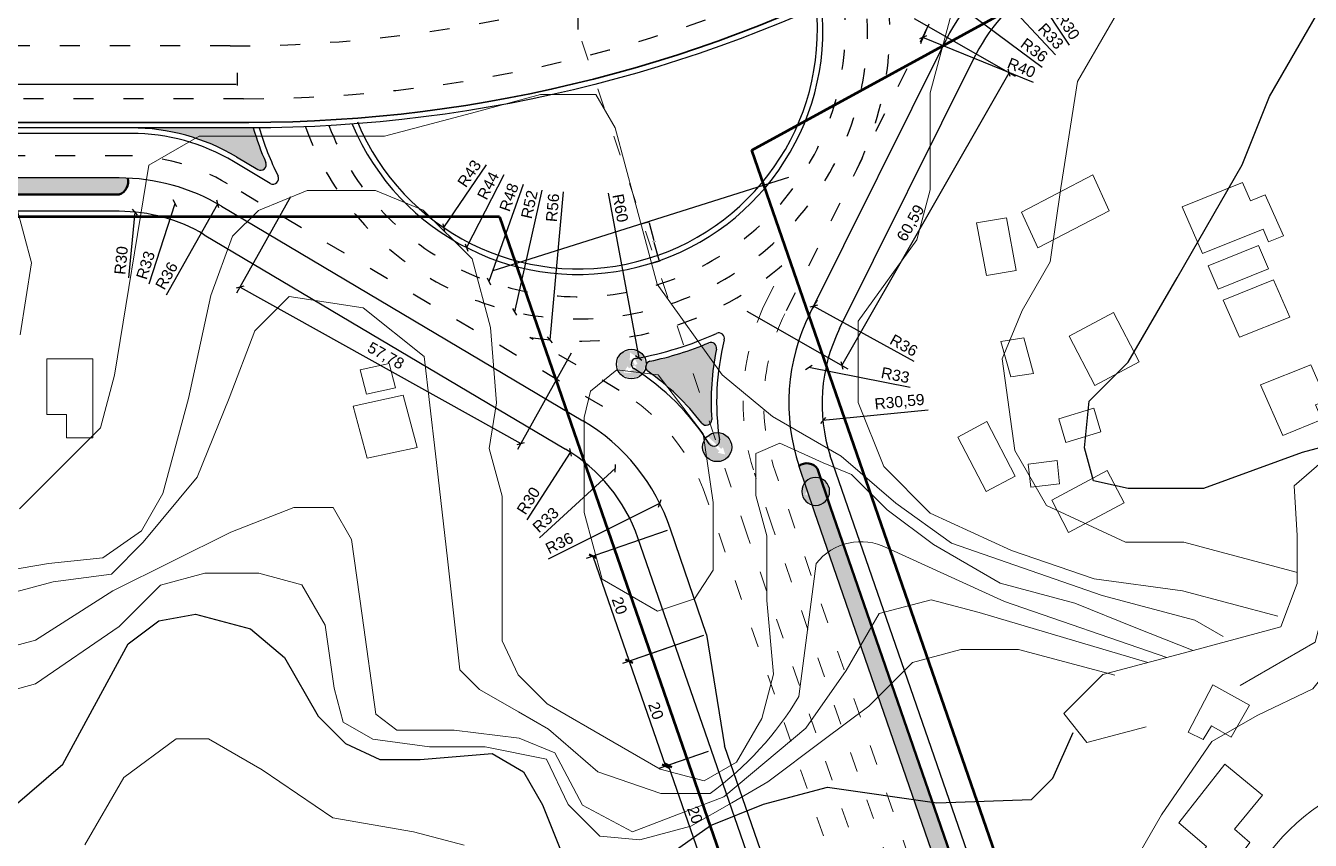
# Model space of a CAD drawing. Header units: millimetres. Extents: x -2825 to 30098, y -1816 to 5947.
# Drawn here: x -595.6 to -364.7, y 5126.5 to 5273.1 of the extents above; entities that cross this region are included whole.
import ezdxf

# ---------------------------------------------------------------- set-up
doc = ezdxf.new("R2010")
doc.units = ezdxf.units.MM
doc.linetypes.add('ACAD_ISO03W100', pattern=[30, 12, -18])
for name, color, linetype in [('1 Вісь', 90, 'Continuous'), ('Дорожні знаки', 7, 'Continuous'), ('Розмітка', 7, 'ACAD_ISO03W100')]:
    doc.layers.add(name, color=color, linetype=linetype)
for name, color, linetype, lineweight in [('Дор. Розм.', 7, 'Continuous', 50), ('Забудова', 40, 'Continuous', 40), ('Осі', 30, 'Continuous', 15), ('Текст', 7, 'Continuous', 20), ('Червоні лінії', 10, 'Continuous', 53)]:
    doc.layers.add(name, color=color, linetype=linetype, lineweight=lineweight)
doc.layers.add('Озелення', color=7, linetype='Continuous', true_color=0x9fff80)
doc.styles.get("Standard").update_dxf_attribs({"font": 'arial.ttf'})
doc.dimstyles.new('ISO-25', dxfattribs={"dimtxt": 2, "dimasz": 1, "dimexe": 1.25, "dimexo": 0.625, "dimtad": 3, "dimtxsty": 'Standard', "dimblk": 'OBLIQUE', "dimcen": 2.5, "dimadec": 0, "dimazin": 0, "dimtfac": 1, "dimtmove": 1, "dimatfit": 3, "dimfxl": 1, "dimarcsym": 0})
doc.dimstyles.get("Standard").update_dxf_attribs({"dimtxt": 0.18, "dimasz": 0.18, "dimexe": 0.18, "dimexo": 0.0625, "dimgap": 0.09, "dimtad": 0, "dimtih": 1, "dimtoh": 1, "dimdec": 4, "dimzin": 0, "dimdsep": 46, "dimtxsty": 'Standard', "dimcen": 0.09, "dimadec": 0, "dimazin": 0, "dimtfac": 1, "dimtdec": 4, "dimtofl": 0, "dimtmove": 0, "dimatfit": 3, "dimfxl": 1, "dimtolj": 1, "dimtzin": 0, "dimarcsym": 0})

# ---------------------------------------------------------------- blocks, each defined once
blk = doc.blocks.new('_Oblique')
at = {"color": 0, "linetype": 'ByBlock', "lineweight": -2}
blk.add_line((-0.5, -0.5), (0.5, 0.5), dxfattribs=at)
blk = doc.blocks.new('*D278')
at = {"layer": 'Defpoints', "color": 0, "transparency": 16777216}
for p in [(-496.31, 5272.31), (-520.48, 5236.75)]:
    blk.add_point(p, dxfattribs=at)
at = {"layer": 'Текст', "color": 0, "lineweight": -2, "transparency": 16777216}
blk.add_line((-512.81, 5248.04), (-520.48, 5236.75), dxfattribs=at)
at = {"layer": 'Текст', "color": 0, "lineweight": -2, "transparency": 16777216, "rotation": 235.791241124422}
blk.add_blockref('_Oblique', (-520.48, 5236.75), dxfattribs=at)
at = {"layer": 'Текст', "color": 0, "transparency": 16777216, "insert": (-515.86, 5246.47), "char_height": 2, "attachment_point": 5, "rotation": 55.7912}
blk.add_mtext('R43', dxfattribs=at)
blk = doc.blocks.new('*D279')
at = {"layer": 'Defpoints', "color": 0, "transparency": 16777216}
for p in [(-496.31, 5272.31), (-516.37, 5233.15)]:
    blk.add_point(p, dxfattribs=at)
at = {"layer": 'Текст', "color": 0, "lineweight": -2, "transparency": 16777216}
blk.add_line((-509.67, 5246.23), (-516.37, 5233.15), dxfattribs=at)
at = {"layer": 'Текст', "color": 0, "lineweight": -2, "transparency": 16777216, "rotation": 242.8693206919159}
blk.add_blockref('_Oblique', (-516.37, 5233.15), dxfattribs=at)
at = {"layer": 'Текст', "color": 0, "transparency": 16777216, "insert": (-512.49, 5244.3), "char_height": 2, "attachment_point": 5, "rotation": 62.8693}
blk.add_mtext('R44', dxfattribs=at)
blk = doc.blocks.new('*D285')
at = {"layer": 'Defpoints', "color": 0, "transparency": 16777216}
for p in [(-496.31, 5272.31), (-512.34, 5227.07)]:
    blk.add_point(p, dxfattribs=at)
at = {"layer": 'Текст', "color": 0, "lineweight": -2, "transparency": 16777216}
blk.add_line((-506.17, 5244.49), (-512.34, 5227.07), dxfattribs=at)
at = {"layer": 'Текст', "color": 0, "lineweight": -2, "transparency": 16777216, "rotation": 250.4857554361275}
blk.add_blockref('_Oblique', (-512.34, 5227.07), dxfattribs=at)
at = {"layer": 'Текст', "color": 0, "transparency": 16777216, "insert": (-508.73, 5242.2), "char_height": 2, "attachment_point": 5, "rotation": 70.4858}
blk.add_mtext('R48', dxfattribs=at)
blk = doc.blocks.new('*D286')
at = {"layer": 'Defpoints', "color": 0, "transparency": 16777216}
for p in [(-496.31, 5272.31), (-507.74, 5221.59)]:
    blk.add_point(p, dxfattribs=at)
at = {"layer": 'Текст', "color": 0, "lineweight": -2, "transparency": 16777216}
blk.add_line((-502.81, 5243.48), (-507.74, 5221.59), dxfattribs=at)
at = {"layer": 'Текст', "color": 0, "lineweight": -2, "transparency": 16777216, "rotation": 257.2936249277546}
blk.add_blockref('_Oblique', (-507.74, 5221.59), dxfattribs=at)
at = {"layer": 'Текст', "color": 0, "transparency": 16777216, "insert": (-505.07, 5240.91), "char_height": 2, "attachment_point": 5, "rotation": 77.2936}
blk.add_mtext('R52', dxfattribs=at)
blk = doc.blocks.new('*D287')
at = {"layer": 'Defpoints', "color": 0, "transparency": 16777216}
for p in [(-496.31, 5272.31), (-501.41, 5216.55)]:
    blk.add_point(p, dxfattribs=at)
at = {"layer": 'Текст', "color": 0, "lineweight": -2, "transparency": 16777216}
blk.add_line((-498.97, 5243.17), (-501.41, 5216.55), dxfattribs=at)
at = {"layer": 'Текст', "color": 0, "lineweight": -2, "transparency": 16777216, "rotation": 264.7654640964676}
blk.add_blockref('_Oblique', (-501.41, 5216.55), dxfattribs=at)
at = {"layer": 'Текст', "color": 0, "transparency": 16777216, "insert": (-500.89, 5240.32), "char_height": 2, "attachment_point": 5, "rotation": 84.7655}
blk.add_mtext('R56', dxfattribs=at)
blk = doc.blocks.new('*D288')
at = {"layer": 'Defpoints', "color": 0, "transparency": 16777216}
for p in [(-496.31, 5272.31), (-485.42, 5213.31)]:
    blk.add_point(p, dxfattribs=at)
at = {"layer": 'Текст', "color": 0, "lineweight": -2, "transparency": 16777216}
blk.add_line((-490.88, 5242.92), (-485.42, 5213.31), dxfattribs=at)
at = {"layer": 'Текст', "color": 0, "lineweight": -2, "transparency": 16777216, "rotation": 280.4515676355586}
blk.add_blockref('_Oblique', (-485.42, 5213.31), dxfattribs=at)
at = {"layer": 'Текст', "color": 0, "transparency": 16777216, "insert": (-488.72, 5240.26), "char_height": 2, "attachment_point": 5, "rotation": 280.4516}
blk.add_mtext('R60', dxfattribs=at)
blk = doc.blocks.new('*D290')
at = {"layer": 'Defpoints', "color": 0, "transparency": 16777216}
for p in [(-421.87, 5205.06), (-452.32, 5202.06)]:
    blk.add_point(p, dxfattribs=at)
at = {"layer": 'Текст', "color": 0, "lineweight": -2, "transparency": 16777216}
blk.add_line((-433.42, 5203.92), (-452.32, 5202.06), dxfattribs=at)
at = {"layer": 'Текст', "color": 0, "lineweight": -2, "transparency": 16777216, "rotation": 185.619220248428}
blk.add_blockref('_Oblique', (-452.32, 5202.06), dxfattribs=at)
at = {"layer": 'Текст', "color": 0, "transparency": 16777216, "insert": (-438.53, 5205.26), "char_height": 2, "attachment_point": 5, "rotation": 5.6192}
blk.add_mtext('R30,59', dxfattribs=at)
blk = doc.blocks.new('*D248')
at = {"layer": 'Defpoints', "color": 0, "transparency": 16777216}
for p in [(-454.84, 5211.56), (-422.45, 5205.22)]:
    blk.add_point(p, dxfattribs=at)
at = {"layer": 'Текст', "color": 0, "lineweight": -2, "transparency": 16777216}
blk.add_line((-436.66, 5208), (-454.84, 5211.56), dxfattribs=at)
at = {"layer": 'Текст', "color": 0, "lineweight": -2, "transparency": 16777216, "rotation": 168.9160984763583}
blk.add_blockref('_Oblique', (-454.84, 5211.56), dxfattribs=at)
at = {"layer": 'Текст', "color": 0, "transparency": 16777216, "insert": (-439.3, 5210.2), "char_height": 2, "attachment_point": 5, "rotation": 348.9161}
blk.add_mtext('R33', dxfattribs=at)
blk = doc.blocks.new('*D291')
at = {"layer": 'Defpoints', "color": 0, "transparency": 16777216}
for p in [(-453.98, 5222.61), (-422.45, 5205.22)]:
    blk.add_point(p, dxfattribs=at)
at = {"layer": 'Текст', "color": 0, "lineweight": -2, "transparency": 16777216}
blk.add_line((-435.93, 5212.65), (-453.98, 5222.61), dxfattribs=at)
blk.add_arc((-422.45, 5205.22), 36, 149.1277, 152.5694, dxfattribs=at)
at = {"layer": 'Текст', "color": 0, "lineweight": -2, "transparency": 16777216, "rotation": 151.1171112144538}
blk.add_blockref('_Oblique', (-453.98, 5222.61), dxfattribs=at)
at = {"layer": 'Текст', "color": 0, "transparency": 16777216, "insert": (-437.77, 5215.55), "char_height": 2, "attachment_point": 5, "rotation": 331.1171}
blk.add_mtext('R36', dxfattribs=at)
blk = doc.blocks.new('*D292')
at = {"layer": 'Defpoints', "color": 0, "transparency": 16777216}
for p in [(-481.63, 5187.15), (-513.84, 5171.06)]:
    blk.add_point(p, dxfattribs=at)
at = {"layer": 'Текст', "color": 0, "lineweight": -2, "transparency": 16777216}
blk.add_line((-501.64, 5177.16), (-481.63, 5187.15), dxfattribs=at)
at = {"layer": 'Текст', "color": 0, "lineweight": -2, "transparency": 16777216, "rotation": 26.54884810245152}
blk.add_blockref('_Oblique', (-481.63, 5187.15), dxfattribs=at)
at = {"layer": 'Текст', "color": 0, "transparency": 16777216, "insert": (-499.68, 5179.98), "char_height": 2, "attachment_point": 5, "rotation": 26.5488}
blk.add_mtext('R36', dxfattribs=at)
blk = doc.blocks.new('*D293')
at = {"layer": 'Defpoints', "color": 0, "transparency": 16777216}
for p in [(-497.65, 5196.31), (-513.91, 5171.11)]:
    blk.add_point(p, dxfattribs=at)
at = {"layer": 'Текст', "color": 0, "lineweight": -2, "transparency": 16777216}
blk.add_line((-505.48, 5184.18), (-497.65, 5196.31), dxfattribs=at)
at = {"layer": 'Текст', "color": 0, "lineweight": -2, "transparency": 16777216, "rotation": 57.16246546203227}
blk.add_blockref('_Oblique', (-497.65, 5196.31), dxfattribs=at)
at = {"layer": 'Текст', "color": 0, "transparency": 16777216, "insert": (-505.23, 5187.61), "char_height": 2, "attachment_point": 5, "rotation": 57.1625}
blk.add_mtext('R30', dxfattribs=at)
blk = doc.blocks.new('*D294')
at = {"layer": 'Defpoints', "color": 0, "transparency": 16777216}
for p in [(-575.95, 5239.54), (-578.82, 5209.67)]:
    blk.add_point(p, dxfattribs=at)
at = {"layer": 'Текст', "color": 0, "lineweight": -2, "transparency": 16777216}
blk.add_line((-577.09, 5227.68), (-575.95, 5239.54), dxfattribs=at)
at = {"layer": 'Текст', "color": 0, "lineweight": -2, "transparency": 16777216, "rotation": 84.51911074120858}
blk.add_blockref('_Oblique', (-575.95, 5239.54), dxfattribs=at)
at = {"layer": 'Текст', "color": 0, "transparency": 16777216, "insert": (-578.44, 5230.84), "char_height": 2, "attachment_point": 5, "rotation": 84.5191}
blk.add_mtext('R30', dxfattribs=at)
blk = doc.blocks.new('*D249')
at = {"layer": 'Defpoints', "color": 0, "transparency": 16777216}
for p in [(-568.76, 5241.1), (-578.82, 5209.67)]:
    blk.add_point(p, dxfattribs=at)
at = {"layer": 'Текст', "color": 0, "lineweight": -2, "transparency": 16777216}
blk.add_line((-573.4, 5226.61), (-568.76, 5241.1), dxfattribs=at)
at = {"layer": 'Текст', "color": 0, "lineweight": -2, "transparency": 16777216, "rotation": 72.25063381264918}
blk.add_blockref('_Oblique', (-568.76, 5241.1), dxfattribs=at)
at = {"layer": 'Текст', "color": 0, "transparency": 16777216, "insert": (-574.05, 5229.98), "char_height": 2, "attachment_point": 5, "rotation": 72.2506}
blk.add_mtext('R33', dxfattribs=at)
blk = doc.blocks.new('*D295')
at = {"layer": 'Defpoints', "color": 0, "transparency": 16777216}
for p in [(-561.05, 5240.99), (-578.82, 5209.67)]:
    blk.add_point(p, dxfattribs=at)
at = {"layer": 'Текст', "color": 0, "lineweight": -2, "transparency": 16777216}
blk.add_line((-570.32, 5224.64), (-561.05, 5240.99), dxfattribs=at)
at = {"layer": 'Текст', "color": 0, "lineweight": -2, "transparency": 16777216, "rotation": 60.43387870660403}
blk.add_blockref('_Oblique', (-561.05, 5240.99), dxfattribs=at)
at = {"layer": 'Текст', "color": 0, "transparency": 16777216, "insert": (-570.27, 5228.08), "char_height": 2, "attachment_point": 5, "rotation": 60.4339}
blk.add_mtext('R36', dxfattribs=at)
blk = doc.blocks.new('*D250')
at = {"layer": 'Defpoints', "color": 0, "transparency": 16777216}
for p in [(-489.62, 5193.44), (-513.91, 5171.11)]:
    blk.add_point(p, dxfattribs=at)
at = {"layer": 'Текст', "color": 0, "lineweight": -2, "transparency": 16777216}
blk.add_line((-503.25, 5180.91), (-489.62, 5193.44), dxfattribs=at)
at = {"layer": 'Текст', "color": 0, "lineweight": -2, "transparency": 16777216, "rotation": 42.58822304692844}
blk.add_blockref('_Oblique', (-489.62, 5193.44), dxfattribs=at)
at = {"layer": 'Текст', "color": 0, "transparency": 16777216, "insert": (-502.14, 5184.16), "char_height": 2, "attachment_point": 5, "rotation": 42.5882}
blk.add_mtext('R33', dxfattribs=at)
blk = doc.blocks.new('*D304')
at = {"layer": 'Defpoints', "color": 0, "transparency": 16777216}
for p in [(-414.57, 5279.48), (-397.95, 5254.51)]:
    blk.add_point(p, dxfattribs=at)
at = {"layer": 'Текст', "color": 0, "lineweight": -2, "transparency": 16777216}
blk.add_line((-407.97, 5269.57), (-414.57, 5279.48), dxfattribs=at)
at = {"layer": 'Текст', "color": 0, "lineweight": -2, "transparency": 16777216, "rotation": 123.6401004929785}
blk.add_blockref('_Oblique', (-414.57, 5279.48), dxfattribs=at)
at = {"layer": 'Текст', "color": 0, "transparency": 16777216, "insert": (-408.27, 5272.99), "char_height": 2, "attachment_point": 5, "rotation": 303.6401}
blk.add_mtext('R30', dxfattribs=at)
blk = doc.blocks.new('*D254')
at = {"layer": 'Defpoints', "color": 0, "transparency": 16777216}
for p in [(-420.54, 5278.56), (-397.95, 5254.51)]:
    blk.add_point(p, dxfattribs=at)
at = {"layer": 'Текст', "color": 0, "lineweight": -2, "transparency": 16777216}
blk.add_line((-410.48, 5267.85), (-420.54, 5278.56), dxfattribs=at)
at = {"layer": 'Текст', "color": 0, "lineweight": -2, "transparency": 16777216, "rotation": 133.2106065594528}
blk.add_blockref('_Oblique', (-420.54, 5278.56), dxfattribs=at)
at = {"layer": 'Текст', "color": 0, "transparency": 16777216, "insert": (-411.34, 5271.17), "char_height": 2, "attachment_point": 5, "rotation": 313.2106}
blk.add_mtext('R33', dxfattribs=at)
blk = doc.blocks.new('*D305')
at = {"layer": 'Defpoints', "color": 0, "transparency": 16777216}
for p in [(-426.89, 5275.92), (-397.95, 5254.51)]:
    blk.add_point(p, dxfattribs=at)
at = {"layer": 'Текст', "color": 0, "lineweight": -2, "transparency": 16777216}
blk.add_line((-412.88, 5265.56), (-426.89, 5275.92), dxfattribs=at)
at = {"layer": 'Текст', "color": 0, "lineweight": -2, "transparency": 16777216, "rotation": 143.5074505633018}
blk.add_blockref('_Oblique', (-426.89, 5275.92), dxfattribs=at)
at = {"layer": 'Текст', "color": 0, "transparency": 16777216, "insert": (-414.33, 5268.67), "char_height": 2, "attachment_point": 5, "rotation": 323.5075}
blk.add_mtext('R36', dxfattribs=at)
blk = doc.blocks.new('*D306')
at = {"layer": 'Defpoints', "color": 0, "transparency": 16777216}
for p in [(-434.33, 5270.96), (-401.01, 5257.32)]:
    blk.add_point(p, dxfattribs=at)
at = {"layer": 'Текст', "color": 0, "lineweight": -2, "transparency": 16777216}
blk.add_line((-414.46, 5262.83), (-434.33, 5270.96), dxfattribs=at)
blk.add_arc((-401.01, 5257.32), 36, 154.5588, 159.7297, dxfattribs=at)
at = {"layer": 'Текст', "color": 0, "lineweight": -2, "transparency": 16777216, "rotation": 157.7402809762471}
blk.add_blockref('_Oblique', (-434.33, 5270.96), dxfattribs=at)
at = {"layer": 'Текст', "color": 0, "transparency": 16777216, "insert": (-416.62, 5265.49), "char_height": 2, "attachment_point": 5, "rotation": 337.7403}
blk.add_mtext('R40', dxfattribs=at)
blk = doc.blocks.new('*D258')
at = {"layer": 'Defpoints', "color": 0, "transparency": 16777216}
for p in [(-547.72, 5242.81), (-497.25, 5214.69), (-506.6, 5197.91)]:
    blk.add_point(p, dxfattribs=at)
at = {"layer": 'Текст', "color": 0, "lineweight": -2, "transparency": 16777216}
for p, q in [((-548.03, 5242.26), (-557.68, 5224.93)), ((-557.07, 5226.03), (-506.6, 5197.91)), ((-497.55, 5214.15), (-507.2, 5196.82))]:
    blk.add_line(p, q, dxfattribs=at)
for p, rotation in [((-557.07, 5226.03), 150.8824650050382), ((-506.6, 5197.91), 330.8824650050382)]:
    blk.add_blockref('_Oblique', p, dxfattribs=dict(at, rotation=rotation))
at = {"layer": 'Текст', "color": 0, "transparency": 16777216, "insert": (-530.94, 5213.57), "char_height": 2, "attachment_point": 5, "rotation": 330.8825}
blk.add_mtext('57,78', dxfattribs=at)
blk = doc.blocks.new('*D259')
at = {"layer": 'Defpoints', "color": 0, "transparency": 16777216}
for p in [(-436.47, 5274.65), (-418.84, 5264.58), (-466.53, 5222.04)]:
    blk.add_point(p, dxfattribs=at)
at = {"layer": 'Текст', "color": 0, "lineweight": -2, "transparency": 16777216}
for p, q in [((-435.93, 5274.34), (-417.75, 5263.96)), ((-448.89, 5211.96), (-418.84, 5264.58)), ((-465.98, 5221.73), (-447.81, 5211.34))]:
    blk.add_line(p, q, dxfattribs=at)
for p, rotation in [((-418.84, 5264.58), 60.26151011602085), ((-448.89, 5211.96), 240.2615101160209)]:
    blk.add_blockref('_Oblique', p, dxfattribs=dict(at, rotation=rotation))
at = {"layer": 'Текст', "color": 0, "transparency": 16777216, "insert": (-436.42, 5237.49), "char_height": 2, "attachment_point": 5, "rotation": 60.2615}
blk.add_mtext('60,59', dxfattribs=at)
blk = doc.blocks.new('4-2-1')
blk.add_hatch(color=5).paths.add_polyline_path([(1.41, 2.56), (4.46, -0.48), (4.87, -0.07), (5.33, -1.84), (3.57, -1.37), (3.98, -0.96), (0.93, 2.08, 19.482096)])
at = {"color": 5}
blk.add_circle((3.5, 0), 3.5, dxfattribs=at)
blk = doc.blocks.new('4-3')
h = blk.add_hatch(color=5)
h.paths.add_polyline_path([(0.23, 0, 1), (6.77, 0, 1)])
h.paths.add_polyline_path([(2.02, 1.63), (2.14, 1.73), (2.25, 1.81), (2.38, 1.89), (2.55, 1.98), (2.69, 2.04), (2.81, 2.08), (2.92, 2.12), (3.06, 2.15), (3.14, 2.16), (3.25, 1.51), (3.13, 1.49), (2.96, 1.44), (2.82, 1.38), (2.69, 1.31), (2.6, 1.25), (2.51, 1.19), (2.4, 1.08), (2.3, 0.98), (2.22, 0.87), (2.18, 0.81), (2.68, 0.81), (1.75, -0.77), (0.79, 0.82), (1.48, 0.8), (1.52, 0.97), (1.59, 1.1), (1.68, 1.24), (1.8, 1.4), (1.92, 1.53)], flags=16)
h.paths.add_polyline_path([(3.49, 2.06), (5.4, 2.06), (5.1, 1.47), (5.2, 1.35), (5.32, 1.19), (5.44, 0.99), (5.55, 0.74), (5.61, 0.53), (5.65, 0.32), (5.67, 0.16), (5.68, -0.06), (5.65, -0.3), (5.6, -0.57), (5.54, -0.76), (5.52, -0.79), (4.91, -0.56), (4.96, -0.4), (5, -0.24), (5.01, -0.08), (5.01, 0.02), (5.01, 0.14), (4.99, 0.28), (4.97, 0.38), (4.91, 0.54), (4.86, 0.66), (4.82, 0.75), (4.78, 0.81), (4.53, 0.3)], flags=16)
h.paths.add_polyline_path([(2.21, -0.86), (2.31, -1), (2.49, -1.19), (2.68, -1.32), (2.95, -1.45), (3.21, -1.52), (3.34, -1.54), (3.56, -1.54), (3.57, -1.52), (3.31, -1.06), (5.23, -1.03), (4.27, -2.79), (3.91, -2.16), (3.74, -2.19), (3.37, -2.2), (3.11, -2.18), (2.75, -2.08), (2.54, -1.99), (2.3, -1.86), (2.1, -1.71), (1.89, -1.54), (1.77, -1.39), (1.65, -1.24)], flags=16)
at = {"color": 5}
blk.add_circle((3.5, 0), 3.5, dxfattribs=at)
blk = doc.blocks.new('4-2-3')
h = blk.add_hatch(color=5)
h.paths.add_polyline_path([(3.55, 3.27), (3.45, 3.27, 0.409993), (0.23, 0, 1), (6.77, 0, 0.409993)])
h.paths.add_polyline_path([(1.47, 0.66), (1.88, 0.25), (3.02, 1.39), (3.5, 0.91), (3.98, 1.39), (5.12, 0.25), (5.53, 0.66), (6, -1.11), (4.23, -0.64), (4.64, -0.23), (3.5, 0.91), (2.36, -0.23), (2.77, -0.64), (1.01, -1.11)], flags=16)
at = {"color": 5}
blk.add_circle((3.5, 0), 3.5, dxfattribs=at)
blk = doc.blocks.new('*D276')
at = {"layer": '1 Вісь', "color": 0, "lineweight": -2, "transparency": 16777216}
for p, q in [((-484.96, 5237.43), (-483.44, 5237.84)), ((-483.57, 5237.62), (-482.72, 5234.43)), ((-481.77, 5230.88), (-482.62, 5234.07)), ((-483.06, 5230.35), (-481.54, 5230.76))]:
    blk.add_line(p, q, dxfattribs=at)
at = {"layer": '1 Вісь', "color": 0, "transparency": 16777216}
for points in [[(-483.54, 5237.62), (-483.6, 5237.61), (-483.62, 5237.79)], [(-481.74, 5230.89), (-481.79, 5230.88), (-481.72, 5230.71)]]:
    blk.add_solid(points, dxfattribs=at)
at = {"layer": 'Defpoints', "color": 0, "transparency": 16777216}
for p in [(-485.02, 5237.41, 246), (-483.62, 5237.79), (-483.12, 5230.33, 246)]:
    blk.add_point(p, dxfattribs=at)
at = {"layer": '1 Вісь', "color": 0, "transparency": 16777216, "insert": (-482.67, 5234.25), "char_height": 0.18, "attachment_point": 5}
blk.add_mtext('\\A1;7.3305', dxfattribs=at)
blk = doc.blocks.new('*D277')
at = {"layer": '1 Вісь', "color": 0, "lineweight": -2, "transparency": 16777216}
for p, q in [((-781.32, 5264.74), (-781.32, 5281.5)), ((-781.14, 5281.32), (-639.42, 5281.32)), ((-496.49, 5281.32), (-638.21, 5281.32)), ((-496.31, 5272.38), (-496.31, 5281.5))]:
    blk.add_line(p, q, dxfattribs=at)
at = {"layer": '1 Вісь', "color": 0, "transparency": 16777216}
for points in [[(-781.14, 5281.35), (-781.14, 5281.29), (-781.32, 5281.32)], [(-496.49, 5281.35), (-496.49, 5281.29), (-496.31, 5281.32)]]:
    blk.add_solid(points, dxfattribs=at)
at = {"layer": 'Defpoints', "color": 0, "transparency": 16777216}
for p in [(-781.32, 5281.32), (-496.31, 5272.31), (-781.32, 5264.67)]:
    blk.add_point(p, dxfattribs=at)
at = {"layer": '1 Вісь', "color": 0, "transparency": 16777216, "insert": (-638.81, 5281.32), "char_height": 0.18, "attachment_point": 5}
blk.add_mtext('\\A1;285.0182', dxfattribs=at)
blk = doc.blocks.new('*D324')
at = {"layer": '1 Вісь', "color": 0, "lineweight": -2, "transparency": 16777216}
for p, q in [((-703.75, 5264.61), (-703.75, 5262.29)), ((-557.61, 5264.61), (-557.61, 5262.29)), ((-703.57, 5262.47), (-631.27, 5262.47)), ((-557.79, 5262.47), (-630.08, 5262.47))]:
    blk.add_line(p, q, dxfattribs=at)
at = {"layer": '1 Вісь', "color": 0, "transparency": 16777216}
for points in [[(-703.57, 5262.5), (-703.57, 5262.44), (-703.75, 5262.47)], [(-557.79, 5262.5), (-557.79, 5262.44), (-557.61, 5262.47)]]:
    blk.add_solid(points, dxfattribs=at)
at = {"layer": 'Defpoints', "color": 0, "transparency": 16777216}
for p in [(-703.75, 5264.67), (-557.61, 5264.67), (-557.61, 5262.47)]:
    blk.add_point(p, dxfattribs=at)
at = {"layer": '1 Вісь', "color": 0, "transparency": 16777216, "insert": (-630.68, 5262.47), "char_height": 0.18, "attachment_point": 5}
blk.add_mtext('\\A1;146.1407', dxfattribs=at)

msp = doc.modelspace()

# ---------------------------------------------------------------- hatches: boundary and pattern name
at = {"layer": 'Озелення'}
h = msp.add_hatch(color=256, dxfattribs=at)
h.dxf.hatch_style = 1
h.paths.add_polyline_path([(-563.70847, 5281.52143, -0.038725067), (-566.00089, 5290.67346), (-569.22834, 5290.67346, -0.221126928), (-603.63764, 5274.67346), (-561.41749, 5274.67346)])
h.paths.add_polyline_path([(-567.96089, 5292.24775, -0.011229679), (-569.22834, 5290.67346), (-566.00089, 5290.67346, -0.004622995), (-566.17923, 5291.78726, 0.661146087)])
h.paths.add_polyline_path([(-554.69932, 5254.67462, -0.00076061), (-555.46297, 5254.67346), (-576.62005, 5254.67346, -0.134846235), (-557.71931, 5249.48167), (-553.87393, 5247.19671, 0.724880629), (-552.44281, 5248.44763, -0.027164462)])
h = msp.add_hatch(color=256, dxfattribs=at)
h.dxf.hatch_style = 1
h.paths.add_polyline_path([(-577.2538, 5245.63948, 0.010863151), (-578.81754, 5245.67346), (-703.7485, 5245.67346), (-703.7485, 5242.67346), (-578.81754, 5242.67346, 0.388983691)])
h = msp.add_hatch(color=256, dxfattribs=at)
h.dxf.hatch_style = 1
h.paths.add_polyline_path([(-476.95265, 5214.46412, -0.02740871), (-483.39675, 5212.69434, 0.652354828), (-483.76312, 5210.90094, -0.075710612), (-474.09733, 5201.57723, 0.449780924), (-472.60494, 5201.46782)])
h.paths.add_polyline_path([(-471.45139, 5214.89314, 0.602176754), (-472.81613, 5216.01666, -0.018113634), (-476.95265, 5214.46412), (-472.60494, 5201.46782, 0.219896599), (-472.30488, 5202.25135, -0.067396266)])
h = msp.add_hatch(color=256, dxfattribs=at)
h.dxf.hatch_style = 1
h.paths.add_polyline_path([(-451.01569, 5186.57707), (-453.27853, 5193.34165, 0.432022924), (-456.6122, 5193.85064), (-453.85082, 5185.59623), (-436.87455, 5136.52595), (-434.03942, 5137.50678)])
h.paths.add_polyline_path([(-434.03942, 5137.50678), (-436.87455, 5136.52595), (-391.52856, 5005.45236), (-388.69343, 5006.43319)])

# ---------------------------------------------------------------- linework, layer by layer
at = {"elevation": 249, "flags": 128}
msp.add_lwpolyline([(-327.75521, 5201.45051), (-346.93269, 5201.45051), (-366.15797, 5196.29911), (-383.93714, 5189.83597), (-397.44241, 5189.83597), (-403.65484, 5191.1865), (-405.27547, 5197.12882), (-404.46515, 5205.50209), (-397.44241, 5212.52483), (-388.66433, 5227.72891), (-376.95743, 5248.00586), (-372.0525, 5260.33349), (-362.05055, 5277.65738), (-354.22554, 5296.79772), (-348.82343, 5329.75059), (-345.17571, 5343.36407), (-327.215, 5379.17988), (-318.7715, 5414.46933)], dxfattribs=at)
at = {"elevation": 240}
msp.add_lwpolyline([(-597.90603, 5132.46565), (-588.95071, 5140.24502), (-577.19121, 5161.86443), (-571.67328, 5166.02548), (-565.10437, 5167.22936), (-555.20997, 5164.57816), (-549.10605, 5159.38456), (-543.0434, 5148.88374), (-538.11345, 5143.95379), (-531.96232, 5141.05914), (-524.7257, 5141.05914), (-511.77718, 5142.11878), (-506.14019, 5138.86427), (-502.70959, 5132.92229), (-499.14635, 5123.91763), (-491.96158, 5119.76949), (-482.07653, 5122.41819), (-472.5103, 5129.17082), (-462.96222, 5133.0403), (-451.5021, 5136.11103), (-431.81038, 5133.27485), (-414.81156, 5133.86102), (-410.96891, 5137.70367), (-407.32166, 5145.90999)], dxfattribs=at)
at = {"layer": '1 Вісь', "color": 1}
msp.add_line((-511.58639, 5229.0298, 246), (-458.45272, 5245.79993, 246), dxfattribs=at)
at = {"layer": 'Defpoints', "linetype": 'Continuous', "lineweight": 15}
for points, elevation in [([(-426.56119, 5419.65814), (-414.74407, 5402.02626), (-401.61395, 5395.83634), (-389.34744, 5399.12314), (-378.1673, 5399.12314), (-373.93322, 5388.53671), (-373.93322, 5372.40542), (-378.05983, 5352.8978), (-382.56159, 5327.20027), (-385.9379, 5303.94119), (-395.19476, 5282.75438), (-406.57096, 5263.05023), (-409.57213, 5243.91776), (-411.44786, 5230.60007), (-416.49707, 5221.85459), (-420.07623, 5213.15576), (-417.82535, 5196.64931), (-412.12301, 5186.77256), (-397.94259, 5180.14287), (-387.43849, 5180.14287), (-380.09734, 5178.17582), (-367.03702, 5174.67631)], 248), ([(-370.5569, 5166.82517), (-387.70187, 5171.41915), (-403.56979, 5173.57781), (-418.38807, 5178.64228), (-433.01878, 5185.39492), (-441.36579, 5193.74193), (-445.96133, 5205.27768), (-445.96133, 5219.90839), (-435.45723, 5234.5391), (-433.03964, 5243.56167), (-433.03964, 5260.98693), (-428.40657, 5278.27779)], 247), ([(-380.35402, 5163.16113), (-385.46126, 5166.1098), (-402.13172, 5170.57664), (-429.17353, 5179.9553), (-439.17744, 5187.1456), (-449.03495, 5195.65298), (-461.3736, 5202.7767), (-470.43964, 5210.27963), (-482.11614, 5226.57919), (-486.18173, 5241.75217), (-489.64657, 5254.68312), (-493.10474, 5260.67284), (-503.0719, 5260.67284), (-515.46345, 5257.35253), (-531.08831, 5253.16586), (-546.5631, 5253.16586), (-564.41547, 5253.16586), (-573.4486, 5247.95059), (-579.62601, 5210.17576), (-582.16341, 5200.70606), (-590.4479, 5192.42158), (-596.68959, 5186.17988)], 246), ([(-601.38632, 5174.62825), (-591.48662, 5176.32162), (-581.71719, 5177.3637), (-574.81345, 5182.18329), (-570.94479, 5188.88399), (-566.35259, 5206.02232), (-562.30857, 5224.51752), (-558.40079, 5235.19877), (-553.77659, 5239.82297), (-544.9841, 5243.4051), (-532.73973, 5243.4051), (-524.14263, 5239.8881), (-515.35013, 5231.09561), (-512.04792, 5218.77157), (-510.98645, 5205.23916), (-512.28904, 5197.03283), (-509.9827, 5188.42546), (-509.9827, 5162.38389), (-507.07868, 5156.26171), (-501.86831, 5151.05134), (-490.07534, 5144.24267), (-481.59293, 5139.34534), (-473.67711, 5137.22431), (-467.81708, 5140.6076), (-463.30524, 5148.42234), (-461.16726, 5156.40139), (-462.39978, 5169.6784), (-462.39978, 5181.27147), (-464.35195, 5188.55709), (-464.35195, 5196.12102), (-460.05511, 5197.94465), (-452.23956, 5194.42765), (-447.15945, 5192.3435), (-440.77675, 5185.9608), (-432.44017, 5179.70836), (-420.4367, 5172.77816), (-407.03186, 5169.18634), (-396.09786, 5164.72856), (-385.79323, 5160.67919)], 245), ([(-597.29793, 5240.74922), (-594.53098, 5230.42283), (-596.58263, 5217.46994)], 247), ([(-326.81173, 5198.66649), (-341.39742, 5198.66649), (-361.38523, 5195.69533), (-367.59765, 5190.29322), (-367.05744, 5181.37974), (-367.05744, 5172.73637), (-370.0286, 5164.90331), (-385.79323, 5160.67919), (-402.01245, 5156.33326), (-409.01615, 5149.32957), (-404.8722, 5144.10519), (-394.23342, 5146.95585)], -250), ([(-335.82401, 5190.33364), (-347.09143, 5179.06622), (-353.3332, 5172.82445), (-356.2017, 5167.85606), (-359.97922, 5159.1287), (-364.27777, 5153.78807), (-374.26598, 5148.96597), (-382.3838, 5144.27915), (-391.45677, 5131.11704), (-396.19127, 5122.91664)], 239), ([(-377.32145, 5154.3692), (-363.86336, 5162.13923), (-361.06616, 5172.5785), (-358.28789, 5182.94717), (-354.90269, 5190.29322), (-340.58711, 5190.29322), (-322.49004, 5190.29322)], -250), ([(-603.41451, 5159.96614), (-593.82002, 5162.53698), (-579.9418, 5171.40811), (-558.70956, 5181.9591), (-547.37701, 5186.38792), (-540.34301, 5186.38792), (-537.02967, 5180.64904), (-535.13265, 5166.9793), (-532.66405, 5149.19086), (-528.87306, 5146.32384), (-518.58973, 5146.32384), (-506.9113, 5144.86938), (-500.49445, 5142.26387), (-495.53386, 5132.85139), (-486.54597, 5128.0318), (-470.13054, 5134.32001), (-455.35639, 5146.69978), (-448.10437, 5157.05168), (-442.18261, 5167.30848), (-432.8499, 5169.80918), (-424.25558, 5167.50633), (-393.90284, 5158.50623)], 243), ([(-399.81854, 5156.22582), (-417.1555, 5160.87125), (-427.49862, 5160.87125), (-436.22673, 5158.53256), (-444.08807, 5150.67122), (-452.35641, 5144.5025), (-462.2344, 5137.01259), (-468.69204, 5133.28427), (-476.02677, 5129.04956), (-485.19665, 5126.5925), (-492.41111, 5127.24316), (-498.10995, 5132.942), (-501.96345, 5141.13747), (-513.03548, 5143.30845), (-523.02202, 5143.30845), (-533.22565, 5144.7196), (-538.54352, 5147.78987), (-540.1845, 5153.91407), (-541.80105, 5165.23542), (-545.99408, 5172.49796), (-553.67236, 5174.55535), (-563.41973, 5174.55535), (-571.35191, 5172.42992), (-578.80984, 5164.972), (-593.80659, 5154.64636), (-601.28842, 5152.64161)], 242), ([(-516.78287, 5125.63806), (-525.87731, 5128.07491), (-540.41423, 5130.57588), (-553.07974, 5139.20741), (-562.76671, 5144.80019), (-568.55022, 5144.80019), (-577.96026, 5137.81354), (-584.94039, 5125.72361)], 239)]:
    msp.add_lwpolyline(points, dxfattribs=dict(at, elevation=elevation))
for points, elevation in [([(-390.51739, 5159.41336), (-419.68004, 5169.47766), (-440.81751, 5179.13855, 0.356193892), (-453.54743, 5176.31627), (-456.61413, 5152.41472, -0.100881827), (-472.55785, 5134.97041), (-481.46602, 5134.97041), (-492.73695, 5138.86544), (-501.64668, 5146.52468), (-507.03585, 5149.63612), (-514.03488, 5153.677), (-517.55105, 5157.19318), (-519.77876, 5177.16163), (-521.96711, 5196.07527), (-523.99916, 5213.5821), (-534.94093, 5222.33552), (-548.22736, 5224.36756), (-554.40165, 5218.19328), (-559.01282, 5206.07917), (-564.79633, 5191.85487), (-574.48761, 5180.13154), (-580.19297, 5174.42619), (-590.68423, 5173.01304), (-600.78257, 5170.3072)], 244), ([(-640.90754, 5104.93141), (-600.65745, 5104.93141), (-588.75122, 5108.12168), (-570.30706, 5121.99537), (-560.57332, 5124.60352), (-550.50767, 5124.60352), (-537.48175, 5118.73889), (-523.63268, 5112.63138), (-512.60338, 5101.60207), (-473.43004, 5096.65179), (-441.77706, 5092.82217), (-413.17214, 5098.60568), (-390.66336, 5100.01248, 0.28745504), (-378.31479, 5112.36105, -0.179894832), (-361.58951, 5133.77566, 0.112068021), (-344.70792, 5148.62521), (-330.83087, 5172.66096), (-317.80864, 5185.68319)], 238)]:
    msp.add_lwpolyline(points, format="xyb", dxfattribs=dict(at, elevation=elevation))
at = {"layer": 'Defpoints', "linetype": 'Continuous', "lineweight": 15, "elevation": 247}
msp.add_lwpolyline([(-495.19423, 5185.47544), (-491.98161, 5173.48576), (-482.0464, 5167.74967), (-475.3865, 5169.94438), (-472.01018, 5175.1214), (-472.01018, 5187.27614), (-473.81089, 5199.65598), (-481.91405, 5210.23511), (-489.34195, 5211.13546), (-494.06879, 5207.30896), (-495.19423, 5202.58212)], close=True, dxfattribs=at)
at = {"layer": 'Дор. Розм.', "lineweight": 30}
for p, q in [((-454.68929, 5221.24433), (-430.18234, 5270.53569)), ((-449.31669, 5218.57315), (-424.80974, 5267.86451)), ((-576.62005, 5253.67346), (-703.7485, 5253.67346)), ((-551.63878, 5244.70534), (-558.23014, 5248.62199)), ((-557.71931, 5249.48167), (-553.87393, 5247.19671)), ((-578.81754, 5245.67346), (-703.7485, 5245.67346)), ((-578.81754, 5239.67346), (-703.7485, 5239.67346)), ((-560.42764, 5240.62199), (-495.44897, 5202.01105)), ((-563.49262, 5235.4639), (-498.58983, 5196.89805)), ((-385.8583, 5007.41403), (-450.9873, 5195.67085)), ((-453.85082, 5185.59623), (-456.59398, 5193.79617)), ((-391.52856, 5005.45236), (-453.85082, 5185.59623)), ((-477.9921, 5177.38249), (-479.6986, 5182.48362)), ((-421.29743, 4995.15357), (-485.56345, 5180.91597)), ((-473.21174, 5163.56475), (-477.9921, 5177.38249)), ((-473.21174, 5163.56475), (-469.98048, 5143.51958)), ((-463.4495, 5124.64163), (-469.98048, 5143.51958))]:
    msp.add_line(p, q, dxfattribs=at)
at = {"layer": 'Дор. Розм.'}
for p, q in [((-578.81754, 5242.67346), (-703.7485, 5242.67346)), ((-451.01569, 5186.57707), (-453.27853, 5193.34165)), ((-388.69343, 5006.43319), (-451.01569, 5186.57707))]:
    msp.add_line(p, q, dxfattribs=at)
at = {"layer": 'Дор. Розм.', "lineweight": 35}
msp.add_lwpolyline([(-332.64184, 5342.57812), (-435.52386, 5286.32303, -0.125750901), (-555.46297, 5255.67346), (-703.7485, 5255.67346)], format="xyb", dxfattribs=at)
at = {"layer": 'Дор. Розм.', "lineweight": 30}
msp.add_lwpolyline([(-332.16208, 5341.70072), (-435.04411, 5285.44563, -0.125750901), (-555.46297, 5254.67346), (-703.7485, 5254.67346)], format="xyb", dxfattribs=at)
for centre, radius, start, end in [((-397.94675, 5254.50862), 36, 118.622463, 153.5641032), ((-397.94675, 5254.50862), 30, 118.622463, 153.5641032), ((-496.30506, 5272.31293), 44, 202.6616658, 5.7884581), ((-496.30506, 5272.31293), 43, 202.6616658, 5.7884581), ((-576.62005, 5217.67346), 37, 59.2808192, 90), ((-576.62005, 5217.67346), 36, 59.2808192, 90), ((-496.30506, 5272.31293), 61, 196.8072279, 203.0313334), ((-496.30506, 5272.31293), 60, 197.0905495, 206.0075952), ((-553.3631, 5248.05639), 1, 239.2808192, 23.0313334), ((-551.12795, 5245.56502), 1, 239.2808192, 26.0075952), ((-578.81754, 5209.67346), 36, 59.2808192, 90), ((-578.81754, 5209.67346), 30, 59.2808192, 90), ((-422.4537, 5205.21727), 36, 153.5641032, 198.4968565), ((-421.87163, 5205.05909), 30.59184, 153.7841705, 197.8717397), ((-496.30506, 5272.31293), 60, 279.9602789, 294.4889709), ((-496.30506, 5272.31293), 61, 282.2168151, 292.6477417), ((-472.43106, 5215.09377), 1, 348.4262477, 112.6477417), ((-471.01946, 5216.80042), 1, 346.0529001, 114.4889709), ((-425.19764, 5205.42069), 46.21374, 166.0529001, 188.5407312), ((-425.19764, 5205.42069), 47.21374, 168.4262477, 183.8490108), ((-485.75417, 5212.23233), 1, 99.9602789, 237.7686258), ((-509.5411, 5174.50516), 43.59997, 32.4088892, 57.7686258), ((-483.18514, 5211.71699), 1, 102.2168151, 234.6912705), ((-509.5411, 5174.50516), 44.59997, 37.3727165, 54.6912705), ((-513.83888, 5171.06253), 36, 18.4968565, 59.2808192), ((-473.30263, 5202.18422), 1, 217.3727165, 3.8490108), ((-471.8878, 5198.40886), 1, 212.4088892, 8.5407312), ((-513.91475, 5171.10761), 30, 19.0834816, 59.2808192)]:
    msp.add_arc(centre, radius, start, end, dxfattribs=at)
at = {"layer": 'Дор. Розм.'}
for centre, radius, start, end in [((-579.6535, 5245.00942), 2.48104, 289.690547, 14.7114412), ((-455.18493, 5192.0271), 2.31569, 34.5880993, 128.0487011)]:
    msp.add_arc(centre, radius, start, end, dxfattribs=at)
at = {"layer": 'Забудова', "lineweight": 15}
for points in [[(-403.79091, 5246.21425), (-400.87053, 5239.75958), (-413.69373, 5233.09272), (-416.61412, 5239.54739)], [(-376.88933, 5244.8332), (-387.75278, 5240.47141), (-384.05971, 5232.07338), (-373.19625, 5236.43517), (-372.21389, 5234.20127), (-369.55893, 5235.26726), (-372.80304, 5242.64434), (-375.45799, 5241.57835)], [(-417.55004, 5229.02505), (-419.30766, 5238.48714), (-424.6785, 5237.59116), (-422.92088, 5228.12906)], [(-381.24811, 5225.67981), (-383.0887, 5229.86532), (-374.04732, 5233.49552), (-372.20673, 5229.31001)], [(-371.33727, 5227.33288), (-380.37865, 5223.70268), (-377.44144, 5217.02347), (-368.40006, 5220.65367)], [(-395.46588, 5212.61375), (-403.46295, 5208.31857), (-408.07704, 5217.20559), (-400.07996, 5221.50076)], [(-418.54886, 5209.8846), (-420.32179, 5216.27317), (-416.22843, 5216.88776), (-414.45551, 5210.49918)], [(-583.55964, 5198.91691), (-588.25465, 5198.91691), (-588.25465, 5203.10832), (-591.80763, 5203.10832), (-591.80763, 5213.14228), (-583.55964, 5213.14228)], [(-534.344, 5206.80532), (-535.50694, 5211.14623), (-530.2977, 5212.28998), (-529.13476, 5207.94907)], [(-373.66749, 5208.44153), (-369.67781, 5199.36903), (-362.64156, 5202.19415), (-363.80147, 5204.83177), (-361.79634, 5205.63685), (-364.62611, 5212.07173)], [(-534.2206, 5195.23954), (-536.73831, 5204.63739), (-527.74653, 5206.61165), (-525.22881, 5197.2138)], [(-408.67622, 5198.09018), (-409.93709, 5202.37216), (-403.63492, 5204.27548), (-402.37406, 5199.9935)], [(-422.98412, 5189.24788), (-428.06396, 5199.03199), (-422.83217, 5201.84195), (-417.75232, 5192.05784)], [(-409.7682, 5190.66104), (-410.21609, 5194.84534), (-415.41544, 5194.21608), (-414.96754, 5190.03178)], [(-408.15749, 5181.89076), (-411.16532, 5187.68405), (-401.20506, 5193.03364), (-398.19722, 5187.24035)], [(-383.98229, 5144.63856), (-382.47889, 5147.11708), (-378.94149, 5145.08116), (-375.66939, 5150.83487), (-382.21359, 5154.46414), (-386.63534, 5145.96634)], [(-385.57412, 5122.59739), (-383.36324, 5125.43), (-388.31561, 5129.67889), (-380.09115, 5140.21263), (-373.28165, 5134.63594), (-378.32245, 5128.52815), (-375.58096, 5126.13814), (-380.88706, 5118.87961)]]:
    msp.add_lwpolyline(points, close=True, dxfattribs=at)
at = {"layer": 'Осі', "linetype": 'ACAD_ISO03W100', "lineweight": 15, "ltscale": 0.3}
msp.add_lwpolyline([(-403.57787, 5001.2838), (-465.92146, 5181.48936), (-576.85601, 5513.09824)], dxfattribs=at)
at = {"layer": 'Розмітка', "ltscale": 0.3}
for p, q in [((-433.24963, 5273.35119), (-459.16501, 5221.22702)), ((-558.84891, 5269.42346), (-781.32322, 5269.42346)), ((-556.42126, 5259.92346), (-681.3148, 5259.92346)), ((-577.7188, 5249.67346), (-703.7485, 5249.67346)), ((-491.89022, 5204.5493), (-559.32889, 5244.62199)), ((-488.92159, 5207.43819), (-504.99983, 5216.99204))]:
    msp.add_line(p, q, dxfattribs=at)
at = {"layer": 'Розмітка', "lineweight": 15, "ltscale": 0.3}
for p, q in [((-462.74674, 5223.00781), (-458.99641, 5230.55093)), ((-395.545, 5004.06284), (-460.88186, 5192.92052)), ((-408.06682, 4999.73081), (-473.28994, 5188.2597))]:
    msp.add_line(p, q, dxfattribs=at)
msp.add_lwpolyline([(-399.08891, 5002.83679), (-461.42455, 5183.01938), (-464.62598, 5192.58916)], dxfattribs=at)
at = {"layer": 'Розмітка', "ltscale": 0.3}
for centre, radius, start, end in [((-558.84891, 5519.42346), 250, 270, 298.6694958), ((-556.42126, 5509.92346), 250, 270, 298.6694958), ((-496.30506, 5272.31293), 56, 333.3711483, 10.1667988), ((-496.30506, 5272.31293), 52, 199.5882751, 8.8618489), ((-496.30506, 5272.31293), 48, 201.0343983, 7.4157256), ((-577.7188, 5213.67346), 36, 59.2808192, 90), ((-496.30506, 5272.31293), 56, 261.0678993, 311.7764385)]:
    msp.add_arc(centre, radius, start, end, dxfattribs=at)
at = {"layer": 'Розмітка', "lineweight": 15, "ltscale": 0.3}
for centre, radius, start, end in [((-425.19764, 5205.42069), 41.46374, 154.9027091, 198.0269122), ((-426.2974, 5205.02821), 36.64262, 153.7635993, 199.2946547), ((-507.31149, 5176.48966), 36, 19.0834816, 59.2808192)]:
    msp.add_arc(centre, radius, start, end, dxfattribs=at)
at = {"layer": 'Червоні лінії'}
for p, q in [((-465.10561, 5250.70271), (-254.2356, 5366.00479)), ((-381.46385, 5008.93433), (-465.10561, 5250.70271)), ((-510.46554, 5238.67346), (-781.32322, 5238.67346)), ((-510.46554, 5238.67346), (-425.69188, 4993.63328))]:
    msp.add_line(p, q, dxfattribs=at)

# ---------------------------------------------------------------- block references
at = {"layer": 'Дорожні знаки', "color": 7, "linetype": 'Continuous'}
for name, p, xscale, yscale, zscale, rotation in [('4-2-3', (-485.92143, 5214.73282), 0.7620479999998087, 0.7620479999998087, 0.7620479999998087, 251.9880492075465), ('4-2-1', (-473.92925, 5197.15922), 0.74844, 0.74844, 0.74844, 2.233704491604866), ('4-3', (-456.11275, 5189.28251), -0.7155104595155694, 0.7155104595155694, 0.7155104595155694, 180)]:
    msp.add_blockref(name, p, dxfattribs=dict(at, xscale=xscale, yscale=yscale, zscale=zscale, rotation=rotation))

# ---------------------------------------------------------------- dimensions: what is measured, and where the dimension line sits
at = {"layer": '1 Вісь', "color": 1}
for base, p1, p2, picture, middle in [((-781.32322, 5281.3202), (-496.30506, 5272.31293), (-781.32322, 5264.67346), '*D277', (-638.81414, 5281.3202)), ((-557.6078, 5262.46892), (-703.7485, 5264.67346), (-557.6078, 5264.67346), '*D324', (-630.67815, 5262.46892))]:
    dim = msp.add_linear_dim(base=base, p1=p1, p2=p2, dimstyle='Standard', dxfattribs=at)
    dim.commit()
    dim.dimension.update_dxf_attribs({"geometry": picture, "text_midpoint": middle})
dim = msp.add_aligned_dim(p1=(-483.122292, 5230.334188, 246), p2=(-485.019553, 5237.414862, 246), distance=-1.453029, dimstyle='Standard', dxfattribs=at)
dim.commit()
dim.dimension.update_dxf_attribs({"geometry": '*D276', "text_midpoint": (-482.667404, 5234.250597)})
at = {"layer": 'Дор. Розм.'}
for p1, p2, distance in [((-479.6986, 5182.48362), (-473.15969, 5163.58276), -14.7869), ((-478.882, 5161.60308), (-472.34309, 5142.70221), -8.73183), ((-472.34309, 5142.70221), (-465.80418, 5123.80135), -8.21905)]:
    msp.add_aligned_dim(p1=p1, p2=p2, distance=distance, dimstyle='ISO-25', dxfattribs=at).render()
at = {"layer": 'Текст'}
for center, mpoint, picture, middle in [((-397.94675, 5254.50862), (-420.54126, 5278.56041), '*D254', (-412.5406, 5270.04373)), ((-397.94675, 5254.50862), (-414.56599, 5279.48463), '*D304', (-409.63627, 5272.07608)), ((-397.94675, 5254.50862), (-426.88839, 5275.91848), '*D305', (-415.30605, 5267.35033)), ((-496.30506, 5272.31293), (-520.48008, 5236.75216), '*D278', (-514.50214, 5245.54554)), ((-496.30506, 5272.31293), (-516.37, 5233.1543), '*D279', (-511.04105, 5243.55426)), ((-496.30506, 5272.31293), (-512.33904, 5227.07012), '*D285', (-507.17365, 5241.6452)), ((-496.30506, 5272.31293), (-507.7427, 5221.5864), '*D286', (-503.46661, 5240.55111)), ((-496.30506, 5272.31293), (-501.4141, 5216.54647), '*D287', (-499.24967, 5240.17173)), ((-496.30506, 5272.31293), (-485.4208, 5213.30841), '*D288', (-490.33668, 5239.95781)), ((-578.81754, 5209.67346), (-568.75737, 5241.10263), '*D249', (-572.47798, 5229.479)), ((-578.81754, 5209.67346), (-561.05415, 5240.98579), '*D295', (-568.83762, 5227.26552)), ((-578.81754, 5209.67346), (-575.95213, 5239.5363), '*D294', (-576.80209, 5230.67818)), ((-422.4537, 5205.21727), (-453.97562, 5222.60602), '*D291', (-438.56955, 5214.10742)), ((-422.4537, 5205.21727), (-454.83814, 5211.56139), '*D248', (-439.61608, 5208.57938)), ((-421.87163, 5205.05909), (-452.31647, 5202.06364), '*D290', (-438.35053, 5203.43774)), ((-513.91475, 5171.10761), (-497.64699, 5196.31395), '*D293', (-503.8435, 5186.71267)), ((-513.91475, 5171.10761), (-489.61895, 5193.43952), '*D250', (-501.029, 5182.95177)), ((-513.83888, 5171.06253), (-481.63495, 5187.15311), '*D292', (-498.94859, 5178.50241))]:
    dim = msp.add_radius_dim(center=center, mpoint=mpoint, dimstyle='ISO-25', dxfattribs=at)
    dim.commit()
    dim.dimension.update_dxf_attribs({"geometry": picture, "text_midpoint": middle, "dimtype": 164})
dim = msp.add_linear_dim(base=(-418.83503, 5264.57634), p1=(-466.5255, 5222.03594), p2=(-436.46821, 5274.64983), angle=60.2615101, dimstyle='ISO-25', dxfattribs=at)
dim.commit()
dim.dimension.update_dxf_attribs({"geometry": '*D259', "text_midpoint": (-434.82883, 5236.57992), "dimtype": 161})
dim = msp.add_radius_dim(center=(-401.01404, 5257.32413), mpoint=(-434.33118, 5270.96113), text='R40', dimstyle='ISO-25', dxfattribs=at)
dim.commit()
dim.dimension.update_dxf_attribs({"geometry": '*D306', "text_midpoint": (-417.24186, 5263.96632), "dimtype": 164})
dim = msp.add_aligned_dim(p1=(-547.72354, 5242.80844), p2=(-497.24899, 5214.69443), distance=-19.2101, dimstyle='ISO-25', dxfattribs=at)
dim.commit()
dim.dimension.update_dxf_attribs({"geometry": '*D258', "text_midpoint": (-530.94497, 5213.56507)})

doc.saveas('drawing.dxf')
